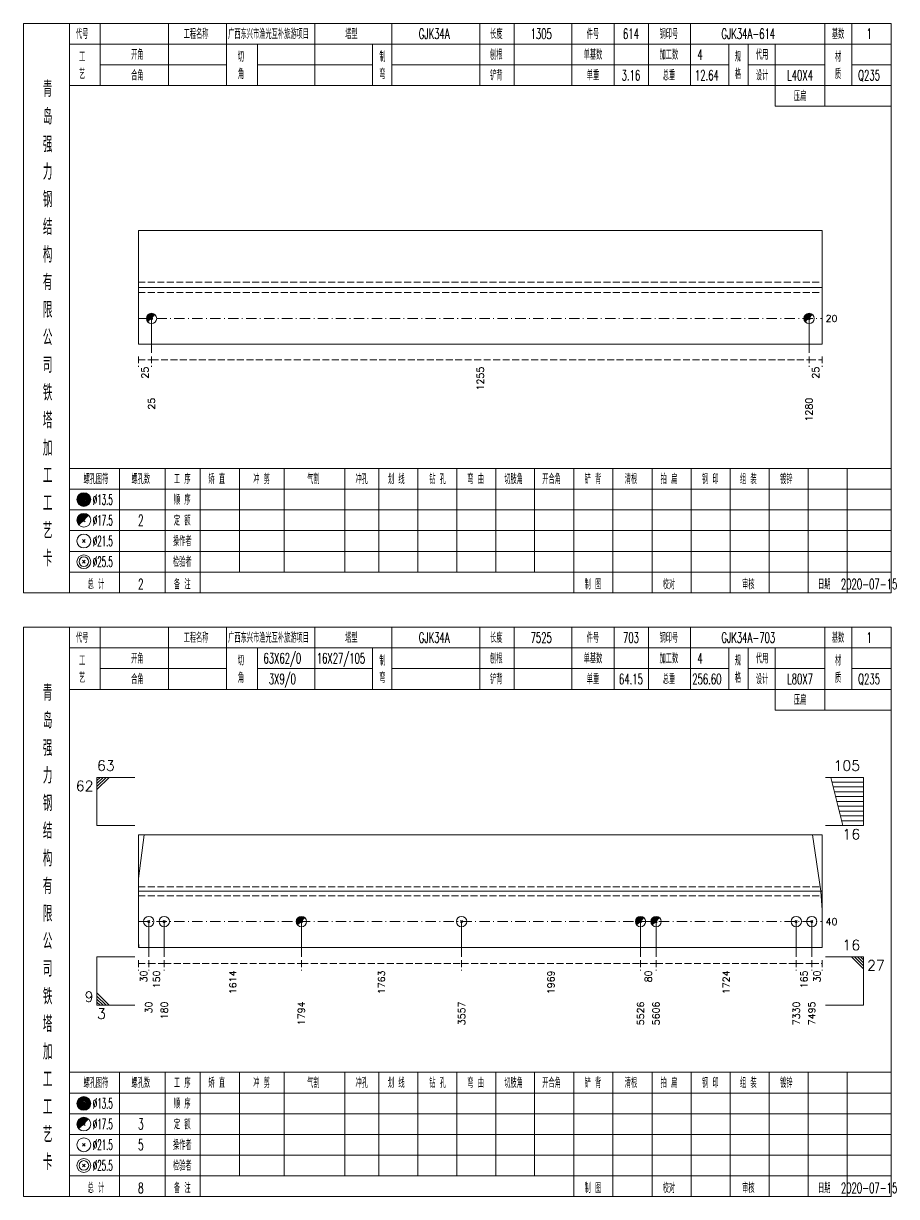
# Model space of a CAD drawing. Extents: x 0 to 2606, y -377 to 6479.
# Drawn here: x 1045.6 to 1298.5, y 3500 to 3840 of the extents above; entities that cross this region are included whole.
import ezdxf
from ezdxf.enums import TextEntityAlignment as Align

# ---------------------------------------------------------------- set-up
doc = ezdxf.new("R2010")
doc.units = 0
doc.header["$MEASUREMENT"] = 0
doc.linetypes.add('一点画线', pattern=[5.2, 3, -1, 0.2, -1])
doc.linetypes.add('虚线', pattern=[2.75, 2, -0.75])
doc.layers.get('0').update_dxf_attribs({"linetype": 'CONTINUOUS', "lineweight": 25})
doc.layers.add('1', color=7, linetype='CONTINUOUS', lineweight=25)
doc.layers.add('4', color=7, linetype='CONTINUOUS', lineweight=25)
doc.styles.get("Standard").update_dxf_attribs({"font": 'simplex.shx', "width": 0.7, "height": 3, "bigfont": 'gbhzfs.shx'})

msp = doc.modelspace()

# ---------------------------------------------------------------- linework, layer by layer
at = {"color": 7, "linetype": 'Continuous', "lineweight": 18}
for p, q in [((1078.9, 3780), (1078.9, 3747)), ((1078.9, 3780), (1277, 3780)), ((1277, 3780), (1277, 3747)), ((1078.9, 3763.5), (1277, 3763.5)), ((1078.9, 3604.81), (1078.9, 3572.19)), ((1078.9, 3604.81), (1277, 3604.81)), ((1277, 3604.81), (1277, 3572.19)), ((1078.9, 3588.5), (1277, 3588.5))]:
    msp.add_line(p, q, dxfattribs=at)
at = {"color": 1, "linetype": '虚线', "lineweight": 18}
for p, q in [((1078.9, 3765), (1277, 3765)), ((1078.9, 3762), (1277, 3762)), ((1078.9, 3589.81), (1277, 3589.81)), ((1078.9, 3587.19), (1277, 3587.19))]:
    msp.add_line(p, q, dxfattribs=at)
at = {"color": 3, "linetype": '一点画线', "lineweight": 13}
for p, q in [((1078.9, 3754.5), (1277, 3754.5)), ((1078.9, 3579.69), (1277, 3579.69))]:
    msp.add_line(p, q, dxfattribs=at)
at = {"color": 7, "linetype": 'Continuous', "lineweight": 13}
for p, q in [((1082.7, 3754.5), (1082.7, 3744.5)), ((1273.2, 3754.5), (1273.2, 3744.5)), ((1066.9, 3621.5), (1077.9, 3621.5)), ((1066.9, 3607.5), (1066.9, 3621.5)), ((1067.78, 3621.5), (1066.9, 3620.62)), ((1068.65, 3621.5), (1066.9, 3619.75)), ((1069.53, 3621.5), (1066.9, 3618.88)), ((1070.4, 3621.5), (1066.9, 3618)), ((1289, 3621.5), (1278, 3621.5)), ((1283, 3607.5), (1279.5, 3621.5)), ((1289, 3607.5), (1289, 3621.5)), ((1289, 3620.1), (1279.85, 3620.1)), ((1289, 3618.7), (1280.2, 3618.7)), ((1289, 3617.3), (1280.55, 3617.3)), ((1289, 3615.9), (1280.9, 3615.9)), ((1289, 3614.5), (1281.25, 3614.5)), ((1289, 3613.1), (1281.6, 3613.1)), ((1289, 3611.7), (1281.95, 3611.7)), ((1066.9, 3607.5), (1077.9, 3607.5)), ((1289, 3607.5), (1278, 3607.5)), ((1289, 3610.3), (1282.3, 3610.3)), ((1289, 3608.9), (1282.65, 3608.9)), ((1078.9, 3592.17), (1080.56, 3604.81)), ((1276.58, 3588.5), (1274.24, 3604.81)), ((1277, 3582.99), (1276.58, 3588.5)), ((1081.9, 3579.69), (1081.9, 3569.5)), ((1086.4, 3579.69), (1086.4, 3569.5)), ((1126.13, 3579.69), (1126.13, 3569.5)), ((1172.54, 3579.69), (1172.54, 3569.5)), ((1224.38, 3579.69), (1224.38, 3569.5)), ((1228.88, 3579.69), (1228.88, 3569.5)), ((1269.5, 3579.69), (1269.5, 3569.5)), ((1274, 3579.69), (1274, 3569.5)), ((1078.9, 3574.02), (1078.98, 3572.19)), ((1066.9, 3569.5), (1077.9, 3569.5)), ((1066.9, 3569.5), (1066.9, 3555.5)), ((1289, 3569.5), (1278, 3569.5)), ((1285.5, 3569.5), (1289, 3566)), ((1286.38, 3569.5), (1289, 3566.88)), ((1287.25, 3569.5), (1289, 3567.75)), ((1288.12, 3569.5), (1289, 3568.62)), ((1289, 3569.5), (1289, 3555.5)), ((1070.4, 3555.5), (1066.9, 3559)), ((1069.53, 3555.5), (1066.9, 3558.12)), ((1068.65, 3555.5), (1066.9, 3557.25)), ((1067.78, 3555.5), (1066.9, 3556.38)), ((1066.9, 3555.5), (1077.9, 3555.5)), ((1289, 3555.5), (1278, 3555.5))]:
    msp.add_line(p, q, dxfattribs=at)
at = {"color": 8, "linetype": '虚线', "lineweight": 9}
for p, q in [((1078.9, 3743.5), (1078.9, 3740.5)), ((1082.7, 3743.5), (1082.7, 3740.5)), ((1082.7, 3743.5), (1082.7, 3740.5)), ((1273.2, 3743.5), (1273.2, 3740.5)), ((1273.2, 3743.5), (1273.2, 3740.5)), ((1277, 3743.5), (1277, 3740.5)), ((1078.9, 3742.5), (1082.7, 3742.5)), ((1082.7, 3742.5), (1273.2, 3742.5)), ((1273.2, 3742.5), (1277, 3742.5)), ((1078.9, 3568.5), (1078.9, 3565.5)), ((1078.9, 3567.5), (1081.9, 3567.5)), ((1081.9, 3568.5), (1081.9, 3565.5)), ((1081.9, 3568.5), (1081.9, 3565.5)), ((1081.9, 3567.5), (1086.4, 3567.5)), ((1086.4, 3568.5), (1086.4, 3565.5)), ((1086.4, 3568.5), (1086.4, 3565.5)), ((1086.4, 3567.5), (1126.13, 3567.5)), ((1126.13, 3568.5), (1126.13, 3565.5)), ((1126.13, 3568.5), (1126.13, 3565.5)), ((1126.13, 3567.5), (1172.54, 3567.5)), ((1172.54, 3568.5), (1172.54, 3565.5)), ((1172.54, 3568.5), (1172.54, 3565.5)), ((1172.54, 3567.5), (1224.38, 3567.5)), ((1224.38, 3568.5), (1224.38, 3565.5)), ((1224.38, 3568.5), (1224.38, 3565.5)), ((1224.38, 3567.5), (1228.88, 3567.5)), ((1228.88, 3568.5), (1228.88, 3565.5)), ((1228.88, 3568.5), (1228.88, 3565.5)), ((1228.88, 3567.5), (1269.5, 3567.5)), ((1269.5, 3568.5), (1269.5, 3565.5)), ((1269.5, 3568.5), (1269.5, 3565.5)), ((1269.5, 3567.5), (1274, 3567.5)), ((1274, 3568.5), (1274, 3565.5)), ((1274, 3568.5), (1274, 3565.5)), ((1274, 3567.5), (1277, 3567.5)), ((1277, 3568.5), (1277, 3565.5))]:
    msp.add_line(p, q, dxfattribs=at)
at = {"layer": '1', "color": 7, "linetype": 'Continuous', "lineweight": 0}
for p, q in [((1082.4, 3754.2), (1083, 3754.8)), ((1082.4, 3754.8), (1083, 3754.2)), ((1272.9, 3754.2), (1273.5, 3754.8)), ((1272.9, 3754.8), (1273.5, 3754.2)), ((1125.83, 3579.39), (1126.43, 3579.99)), ((1125.83, 3579.99), (1126.43, 3579.39)), ((1224.08, 3579.39), (1224.68, 3579.99)), ((1224.08, 3579.99), (1224.68, 3579.39)), ((1228.58, 3579.39), (1229.18, 3579.99)), ((1228.58, 3579.99), (1229.18, 3579.39))]:
    msp.add_line(p, q, dxfattribs=at)
at = {"layer": '1', "color": 7, "linetype": 'Continuous', "lineweight": 18}
for p, q in [((1078.9, 3747), (1277, 3747)), ((1078.9, 3572.19), (1277, 3572.19))]:
    msp.add_line(p, q, dxfattribs=at)
at = {"layer": '1', "color": 7, "linetype": 'Continuous', "lineweight": 13}
for p, q in [((1081.6, 3579.39), (1082.2, 3579.99)), ((1082.2, 3579.39), (1081.6, 3579.99)), ((1086.1, 3579.39), (1086.7, 3579.99)), ((1086.7, 3579.39), (1086.1, 3579.99)), ((1172.24, 3579.39), (1172.84, 3579.99)), ((1172.84, 3579.39), (1172.24, 3579.99)), ((1269.2, 3579.39), (1269.8, 3579.99)), ((1269.8, 3579.39), (1269.2, 3579.99)), ((1273.7, 3579.39), (1274.3, 3579.99)), ((1274.3, 3579.39), (1273.7, 3579.99))]:
    msp.add_line(p, q, dxfattribs=at)
for centre in [(1082.7, 3754.5), (1273.2, 3754.5), (1081.9, 3579.69), (1086.4, 3579.69), (1126.13, 3579.69), (1172.54, 3579.69), (1224.38, 3579.69), (1228.88, 3579.69), (1269.5, 3579.69), (1274, 3579.69)]:
    msp.add_circle(centre, 1.5, dxfattribs=at)
for centre, radius in [((1082.7, 3754.5), 1.35), ((1082.7, 3754.5), 1.2), ((1082.7, 3754.5), 1.05), ((1082.7, 3754.5), 0.9), ((1082.7, 3754.5), 0.75), ((1082.7, 3754.5), 0.6), ((1082.7, 3754.5), 0.45), ((1082.7, 3754.5), 0.3), ((1082.7, 3754.5), 0.15), ((1273.2, 3754.5), 1.35), ((1273.2, 3754.5), 1.2), ((1273.2, 3754.5), 1.05), ((1273.2, 3754.5), 0.9), ((1273.2, 3754.5), 0.75), ((1273.2, 3754.5), 0.6), ((1273.2, 3754.5), 0.45), ((1273.2, 3754.5), 0.3), ((1273.2, 3754.5), 0.15), ((1126.13, 3579.69), 1.35), ((1126.13, 3579.69), 1.2), ((1126.13, 3579.69), 1.05), ((1126.13, 3579.69), 0.9), ((1126.13, 3579.69), 0.75), ((1126.13, 3579.69), 0.6), ((1224.38, 3579.69), 1.35), ((1224.38, 3579.69), 1.2), ((1224.38, 3579.69), 1.05), ((1224.38, 3579.69), 0.9), ((1224.38, 3579.69), 0.75), ((1224.38, 3579.69), 0.6), ((1228.88, 3579.69), 1.35), ((1228.88, 3579.69), 1.2), ((1228.88, 3579.69), 1.05), ((1228.88, 3579.69), 0.9), ((1228.88, 3579.69), 0.75), ((1228.88, 3579.69), 0.6), ((1126.13, 3579.69), 0.45), ((1126.13, 3579.69), 0.3), ((1126.13, 3579.69), 0.15), ((1224.38, 3579.69), 0.45), ((1224.38, 3579.69), 0.3), ((1224.38, 3579.69), 0.15), ((1228.88, 3579.69), 0.45), ((1228.88, 3579.69), 0.3), ((1228.88, 3579.69), 0.15)]:
    msp.add_arc(centre, radius, 45, 225, dxfattribs=at)
at = {"layer": '4', "color": 1, "linetype": 'Continuous', "lineweight": 18}
for p, q in [((1058.9, 3675), (1058.9, 3840)), ((1067.8, 3822), (1067.8, 3840)), ((1087.6, 3822), (1087.6, 3840)), ((1104.4, 3822), (1104.4, 3840)), ((1130, 3822), (1130, 3840)), ((1152.3, 3822), (1152.3, 3840)), ((1177.8, 3822), (1177.8, 3840)), ((1187.8, 3822), (1187.8, 3840)), ((1204.5, 3822), (1204.5, 3840)), ((1216.7, 3822), (1216.7, 3840)), ((1226.7, 3822), (1226.7, 3840)), ((1238.9, 3822), (1238.9, 3840)), ((1277.8, 3816), (1277.8, 3840)), ((1285.6, 3822), (1285.6, 3840)), ((1058.9, 3834), (1297, 3834)), ((1113.4, 3822), (1113.4, 3834)), ((1146.7, 3822), (1146.7, 3834)), ((1250, 3822), (1250, 3834)), ((1255.6, 3822), (1255.6, 3834)), ((1263.4, 3816), (1263.4, 3834)), ((1067.8, 3828), (1104.4, 3828)), ((1113.4, 3828), (1146.7, 3828)), ((1152.3, 3828), (1250, 3828)), ((1255.6, 3828), (1277.8, 3828)), ((1285.6, 3828), (1297, 3828)), ((1058.9, 3822), (1297, 3822)), ((1263.4, 3816), (1297, 3816)), ((1058.9, 3711), (1297, 3711)), ((1073.4, 3675), (1073.4, 3711)), ((1086.7, 3675), (1086.7, 3711)), ((1096.8, 3675), (1096.8, 3711)), ((1108.2, 3681), (1108.2, 3711)), ((1121.1, 3681), (1121.1, 3711)), ((1138.7, 3681), (1138.7, 3711)), ((1148.6, 3681), (1148.6, 3711)), ((1159.9, 3681), (1159.9, 3711)), ((1171.2, 3681), (1171.2, 3711)), ((1182.5, 3681), (1182.5, 3711)), ((1193.7, 3681), (1193.7, 3711)), ((1205.1, 3681), (1205.1, 3711)), ((1216.4, 3681), (1216.4, 3711)), ((1227.7, 3681), (1227.7, 3711)), ((1239, 3681), (1239, 3711)), ((1250.3, 3681), (1250.3, 3711)), ((1261.6, 3681), (1261.6, 3711)), ((1272.9, 3681), (1272.9, 3711)), ((1284.2, 3681), (1284.2, 3711)), ((1058.9, 3705), (1297, 3705)), ((1058.9, 3699), (1297, 3699)), ((1058.9, 3693), (1297, 3693)), ((1058.9, 3687), (1297, 3687)), ((1058.9, 3681), (1297, 3681)), ((1205.1, 3675), (1205.1, 3681)), ((1216.4, 3675), (1216.4, 3681)), ((1227.7, 3675), (1227.7, 3681)), ((1239, 3675), (1239, 3681)), ((1250.3, 3675), (1250.3, 3681)), ((1261.6, 3675), (1261.6, 3681)), ((1272.9, 3675), (1272.9, 3681)), ((1284.2, 3675), (1284.2, 3681)), ((1058.9, 3500), (1058.9, 3665)), ((1067.8, 3647), (1067.8, 3665)), ((1087.6, 3647), (1087.6, 3665)), ((1104.4, 3647), (1104.4, 3665)), ((1130, 3647), (1130, 3665)), ((1152.3, 3647), (1152.3, 3665)), ((1177.8, 3647), (1177.8, 3665)), ((1187.8, 3647), (1187.8, 3665)), ((1204.5, 3647), (1204.5, 3665)), ((1216.7, 3647), (1216.7, 3665)), ((1226.7, 3647), (1226.7, 3665)), ((1238.9, 3647), (1238.9, 3665)), ((1277.8, 3641), (1277.8, 3665)), ((1285.6, 3647), (1285.6, 3665)), ((1058.9, 3659), (1297, 3659)), ((1113.4, 3647), (1113.4, 3659)), ((1146.7, 3647), (1146.7, 3659)), ((1250, 3647), (1250, 3659)), ((1255.6, 3647), (1255.6, 3659)), ((1263.4, 3641), (1263.4, 3659)), ((1067.8, 3653), (1104.4, 3653)), ((1113.4, 3653), (1146.7, 3653)), ((1152.3, 3653), (1250, 3653)), ((1255.6, 3653), (1277.8, 3653)), ((1285.6, 3653), (1297, 3653)), ((1058.9, 3647), (1297, 3647)), ((1263.4, 3641), (1297, 3641)), ((1058.9, 3536), (1297, 3536)), ((1073.4, 3500), (1073.4, 3536)), ((1086.7, 3500), (1086.7, 3536)), ((1096.8, 3500), (1096.8, 3536)), ((1108.2, 3506), (1108.2, 3536)), ((1121.1, 3506), (1121.1, 3536)), ((1138.7, 3506), (1138.7, 3536)), ((1148.6, 3506), (1148.6, 3536)), ((1159.9, 3506), (1159.9, 3536)), ((1171.2, 3506), (1171.2, 3536)), ((1182.5, 3506), (1182.5, 3536)), ((1193.7, 3506), (1193.7, 3536)), ((1205.1, 3506), (1205.1, 3536)), ((1216.4, 3506), (1216.4, 3536)), ((1227.7, 3506), (1227.7, 3536)), ((1239, 3506), (1239, 3536)), ((1250.3, 3506), (1250.3, 3536)), ((1261.6, 3506), (1261.6, 3536)), ((1272.9, 3506), (1272.9, 3536)), ((1284.2, 3506), (1284.2, 3536)), ((1058.9, 3530), (1297, 3530)), ((1058.9, 3524), (1297, 3524)), ((1058.9, 3518), (1297, 3518)), ((1058.9, 3512), (1297, 3512)), ((1058.9, 3506), (1297, 3506)), ((1205.1, 3500), (1205.1, 3506)), ((1216.4, 3500), (1216.4, 3506)), ((1227.7, 3500), (1227.7, 3506)), ((1239, 3500), (1239, 3506)), ((1250.3, 3500), (1250.3, 3506)), ((1261.6, 3500), (1261.6, 3506)), ((1272.9, 3500), (1272.9, 3506)), ((1284.2, 3500), (1284.2, 3506))]:
    msp.add_line(p, q, dxfattribs=at)
at = {"layer": '4', "color": 7, "linetype": 'Continuous', "lineweight": 13}
for p, q in [((1062.9, 3701.8), (1063.3, 3702.2)), ((1063.3, 3701.8), (1062.9, 3702.2)), ((1062.7, 3689.6), (1063.5, 3690.4)), ((1063.5, 3689.6), (1062.7, 3690.4)), ((1062.7, 3683.6), (1063.5, 3684.4)), ((1063.5, 3683.6), (1062.7, 3684.4)), ((1062.9, 3526.8), (1063.3, 3527.2)), ((1063.3, 3526.8), (1062.9, 3527.2)), ((1062.7, 3514.6), (1063.5, 3515.4)), ((1063.5, 3514.6), (1062.7, 3515.4)), ((1062.7, 3508.6), (1063.5, 3509.4)), ((1063.5, 3508.6), (1062.7, 3509.4))]:
    msp.add_line(p, q, dxfattribs=at)
at = {"layer": '4', "color": 7, "linetype": 'Continuous', "lineweight": 0}
for p, q in [((1062.7, 3695.6), (1063.5, 3696.4)), ((1062.7, 3696.4), (1063.5, 3695.6)), ((1062.7, 3520.6), (1063.5, 3521.4)), ((1062.7, 3521.4), (1063.5, 3520.6))]:
    msp.add_line(p, q, dxfattribs=at)
at = {"layer": '4', "color": 1, "linetype": 'Continuous', "lineweight": 18}
for points in [[(1045.6, 3840), (1045.6, 3675), (1297, 3675), (1297, 3840)], [(1045.6, 3665), (1045.6, 3500), (1297, 3500), (1297, 3665)]]:
    msp.add_lwpolyline(points, close=True, dxfattribs=at)
at = {"layer": '4', "color": 7, "linetype": 'Continuous', "lineweight": 13}
for centre, radius in [((1063.1, 3702), 2), ((1063.1, 3702), 1.8), ((1063.1, 3702), 1.6), ((1063.1, 3702), 1.4), ((1063.1, 3702), 1.2), ((1063.1, 3702), 1), ((1063.1, 3702), 0.8), ((1063.1, 3702), 0.6), ((1063.1, 3702), 0.4), ((1063.1, 3702), 0.2), ((1063.1, 3696), 2), ((1063.1, 3690), 2), ((1063.1, 3684), 2), ((1063.1, 3684), 1.4), ((1063.1, 3527), 2), ((1063.1, 3527), 1.8), ((1063.1, 3527), 1.6), ((1063.1, 3527), 1.4), ((1063.1, 3527), 1.2), ((1063.1, 3527), 1), ((1063.1, 3527), 0.8), ((1063.1, 3527), 0.6), ((1063.1, 3527), 0.4), ((1063.1, 3527), 0.2), ((1063.1, 3521), 2), ((1063.1, 3515), 2), ((1063.1, 3509), 2), ((1063.1, 3509), 1.4)]:
    msp.add_circle(centre, radius, dxfattribs=at)
for centre, radius in [((1063.1, 3696), 1.8), ((1063.1, 3696), 1.6), ((1063.1, 3696), 1.4), ((1063.1, 3696), 1.2), ((1063.1, 3696), 1), ((1063.1, 3696), 0.8), ((1063.1, 3696), 0.6), ((1063.1, 3696), 0.4), ((1063.1, 3696), 0.2), ((1063.1, 3521), 1.8), ((1063.1, 3521), 1.6), ((1063.1, 3521), 1.4), ((1063.1, 3521), 1.2), ((1063.1, 3521), 1), ((1063.1, 3521), 0.8), ((1063.1, 3521), 0.6), ((1063.1, 3521), 0.4), ((1063.1, 3521), 0.2)]:
    msp.add_arc(centre, radius, 45, 225, dxfattribs=at)

# ---------------------------------------------------------------- texts
at = {"color": 7, "linetype": 'Continuous', "lineweight": 13}
for s, p in [('20', (1278, 3754.5)), ('40', (1278, 3579.69))]:
    msp.add_text(s, height=2, dxfattribs=at).set_placement(p, align=Align.MIDDLE_LEFT)
at = {"color": 8, "linetype": 'Continuous', "lineweight": 9}
for s, p in [('25', (1080.8, 3740.5)), ('1255', (1177.95, 3740.5)), ('25', (1275.1, 3740.5)), ('30', (1080.4, 3565.5)), ('150', (1084.15, 3565.5)), ('1614', (1106.26, 3565.5)), ('1763', (1149.33, 3565.5)), ('1969', (1198.46, 3565.5)), ('80', (1226.63, 3565.5)), ('1724', (1249.19, 3565.5)), ('165', (1271.75, 3565.5)), ('30', (1275.5, 3565.5))]:
    msp.add_text(s, height=2, rotation=90, dxfattribs=at).set_placement(p, align=Align.MIDDLE_RIGHT)
at = {"color": 7, "linetype": 'Continuous', "lineweight": 13}
msp.add_text('63', height=3, dxfattribs=at).set_placement((1066.9, 3622.5), align=Align.BOTTOM_LEFT)
for s, p in [('105', (1288, 3622.5)), ('16', (1288, 3570.5)), ('9', (1065.9, 3555.5))]:
    msp.add_text(s, height=3, dxfattribs=at).set_placement(p, align=Align.BOTTOM_RIGHT)
for s, p in [('62', (1065.9, 3620.5)), ('16', (1288, 3606.5))]:
    msp.add_text(s, height=3, dxfattribs=at).set_placement(p, align=Align.TOP_RIGHT)
for s, p in [('27', (1290, 3568.5)), ('3', (1066.9, 3554.5))]:
    msp.add_text(s, height=3, dxfattribs=at).set_placement(p, align=Align.TOP_LEFT)
at = {"layer": '1', "color": 7, "linetype": 'Continuous', "lineweight": 13}
for s, p in [('25', (1082.7, 3731.5)), ('1280', (1273.2, 3731.5)), ('30', (1081.9, 3556.5)), ('180', (1086.4, 3556.5)), ('1794', (1126.13, 3556.5)), ('3557', (1172.54, 3556.5)), ('5526', (1224.38, 3556.5)), ('5606', (1228.88, 3556.5)), ('7330', (1269.5, 3556.5)), ('7495', (1274, 3556.5))]:
    msp.add_text(s, height=2, rotation=90, dxfattribs=at).set_placement(p, align=Align.MIDDLE_RIGHT)
at = {"layer": '4', "color": 1, "linetype": 'Continuous', "lineweight": 13}
for s, height, width, p in [('代号', 3, 0.6, (1062.6, 3837)), ('工程名称', 3, 0.6, (1095.6, 3837)), ('广西东兴市渔光互补旅游项目', 3, 0.6, (1116.6, 3837)), ('塔型', 3, 0.6, (1140.6, 3837)), ('长度', 3, 0.6, (1182.6, 3837)), ('件号', 3, 0.6, (1210.6, 3837)), ('钢印号', 3, 0.6, (1232.6, 3837)), ('基数', 3, 0.6, (1281.6, 3837)), ('GJK34A', 3, 0.6, (1164.6, 3837)), ('1305', 3, 0.6, (1195.6, 3837)), ('614', 3, 0.6, (1221.6, 3837)), ('GJK34A-614', 3, 0.6, (1255.6, 3837)), ('1', 3, 0.6, (1290.6, 3837)), ('工', 3, 0.6, (1062.6, 3830.4)), ('开角', 3, 0.6, (1078.6, 3831)), ('切', 3, 0.6, (1108.6, 3830.4)), ('制', 3, 0.6, (1149.6, 3830.4)), ('刨根', 3, 0.6, (1182.6, 3831)), ('单基数', 3, 0.6, (1210.6, 3831)), ('加工数', 3, 0.6, (1232.6, 3831)), ('4', 3, 0.6, (1241.6, 3831)), ('规', 3, 0.6, (1252.6, 3830.4)), ('代用', 3, 0.6, (1259.6, 3831)), ('材', 3, 0.6, (1281.6, 3830.4)), ('艺', 3, 0.6, (1062.6, 3825.4)), ('合角', 3, 0.6, (1078.6, 3825)), ('角', 3, 0.6, (1108.6, 3825.4)), ('弯', 3, 0.6, (1149.6, 3825.4)), ('铲背', 3, 0.6, (1182.6, 3825)), ('单重', 3, 0.6, (1210.6, 3825)), ('3.16', 3, 0.6, (1221.6, 3825)), ('总重', 3, 0.6, (1232.6, 3825)), ('12.64', 3, 0.6, (1243.6, 3825)), ('格', 3, 0.6, (1252.6, 3825.4)), ('设计', 3, 0.6, (1259.6, 3825)), ('L40X4', 3, 0.6, (1270.6, 3825)), ('质', 3, 0.6, (1281.6, 3825.4)), ('Q235', 3, 0.6, (1290.6, 3825)), ('青', 4.6, 0.8, (1052.6, 3821)), ('压扁', 3, 0.6, (1270.6, 3819)), ('岛', 4.6, 0.8, (1052.6, 3813)), ('强', 4.6, 0.8, (1052.6, 3805)), ('力', 4.6, 0.8, (1052.6, 3797)), ('钢', 4.6, 0.8, (1052.6, 3789)), ('结', 4.6, 0.8, (1052.6, 3781)), ('构', 4.6, 0.8, (1052.6, 3773)), ('有', 4.6, 0.8, (1052.6, 3765)), ('限', 4.6, 0.8, (1052.6, 3757)), ('公', 4.6, 0.8, (1052.6, 3749)), ('司', 4.6, 0.8, (1052.6, 3741)), ('铁', 4.6, 0.8, (1052.6, 3733)), ('塔', 4.6, 0.8, (1052.6, 3725)), ('加', 4.6, 0.8, (1052.6, 3717)), ('工', 4.6, 0.8, (1052.6, 3709)), ('螺孔图符', 3, 0.6, (1066.6, 3708)), ('螺孔数', 3, 0.6, (1079.6, 3708)), ('工 序', 3, 0.6, (1091.6, 3708)), ('矫 直', 3, 0.6, (1101.6, 3708)), ('冲 剪', 3, 0.6, (1114.6, 3708)), ('气割', 3, 0.6, (1129.6, 3708)), ('冲孔', 3, 0.6, (1143.6, 3708)), ('划 线', 3, 0.6, (1153.6, 3708)), ('钻 孔', 3, 0.6, (1165.6, 3708)), ('弯 曲', 3, 0.6, (1176.6, 3708)), ('切肢角', 3, 0.6, (1187.6, 3708)), ('开合角', 3, 0.6, (1198.6, 3708)), ('铲 背', 3, 0.6, (1210.6, 3708)), ('清根', 3, 0.6, (1221.6, 3708)), ('拍 扁', 3, 0.6, (1232.6, 3708)), ('钢 印', 3, 0.6, (1244.6, 3708)), ('组 装', 3, 0.6, (1255.6, 3708)), ('镀锌', 3, 0.6, (1266.6, 3708)), ('工', 4.6, 0.8, (1052.6, 3701)), ('%%C13.5', 3, 0.5, (1068.6, 3702)), ('顺 序', 3, 0.6, (1091.6, 3702)), ('%%C17.5', 3, 0.5, (1068.6, 3696)), ('2', 3.2, 0.6, (1079.6, 3696)), ('定 额', 3, 0.6, (1091.6, 3696)), ('艺', 4.6, 0.8, (1052.6, 3693)), ('%%C21.5', 3, 0.5, (1068.6, 3690)), ('操作者', 3, 0.6, (1091.6, 3690)), ('卡', 4.6, 0.8, (1052.6, 3685)), ('检验者', 3, 0.6, (1091.6, 3684)), ('%%C25.5', 3, 0.5, (1068.6, 3684)), ('总 计', 3, 0.6, (1066.6, 3677.5)), ('2', 3, 0.6, (1079.6, 3677.5)), ('备 注', 3, 0.6, (1091.6, 3677.5)), ('制 图', 3, 0.6, (1210.6, 3677.5)), ('校对', 3, 0.6, (1232.6, 3677.5)), ('审核', 3, 0.6, (1255.6, 3677.5)), ('日期', 3, 0.6, (1277.6, 3677.5)), ('2020-07-15', 3, 0.6, (1290.6, 3677.5)), ('代号', 3, 0.6, (1062.6, 3662)), ('工程名称', 3, 0.6, (1095.6, 3662)), ('广西东兴市渔光互补旅游项目', 3, 0.6, (1116.6, 3662)), ('塔型', 3, 0.6, (1140.6, 3662)), ('GJK34A', 3, 0.6, (1164.6, 3662)), ('长度', 3, 0.6, (1182.6, 3662)), ('7525', 3, 0.6, (1195.6, 3662)), ('件号', 3, 0.6, (1210.6, 3662)), ('703', 3, 0.6, (1221.6, 3662)), ('钢印号', 3, 0.6, (1232.6, 3662)), ('GJK34A-703', 3, 0.6, (1255.6, 3662)), ('基数', 3, 0.6, (1281.6, 3662)), ('1', 3, 0.6, (1290.6, 3662)), ('工', 3, 0.6, (1062.6, 3655.4)), ('开角', 3, 0.6, (1078.6, 3656)), ('切', 3, 0.6, (1108.6, 3655.4)), ('63X62/0', 3, 0.6, (1120.6, 3656)), ('16X27/105', 3, 0.6, (1137.6, 3656)), ('制', 3, 0.6, (1149.6, 3655.4)), ('刨根', 3, 0.6, (1182.6, 3656)), ('单基数', 3, 0.6, (1210.6, 3656)), ('加工数', 3, 0.6, (1232.6, 3656)), ('4', 3, 0.6, (1241.6, 3656)), ('规', 3, 0.6, (1252.6, 3655.4)), ('代用', 3, 0.6, (1259.6, 3656)), ('材', 3, 0.6, (1281.6, 3655.4)), ('艺', 3, 0.6, (1062.6, 3650.4)), ('合角', 3, 0.6, (1078.6, 3650)), ('角', 3, 0.6, (1108.6, 3650.4)), ('3X9/0', 3, 0.6, (1120.6, 3650)), ('弯', 3, 0.6, (1149.6, 3650.4)), ('铲背', 3, 0.6, (1182.6, 3650)), ('单重', 3, 0.6, (1210.6, 3650)), ('总重', 3, 0.6, (1232.6, 3650)), ('格', 3, 0.6, (1252.6, 3650.4)), ('设计', 3, 0.6, (1259.6, 3650)), ('质', 3, 0.6, (1281.6, 3650.4)), ('青', 4.6, 0.8, (1052.6, 3646)), ('64.15', 3, 0.6, (1221.6, 3650)), ('256.60', 3, 0.6, (1243.6, 3650)), ('L80X7', 3, 0.6, (1270.6, 3650)), ('Q235', 3, 0.6, (1290.6, 3650)), ('压扁', 3, 0.6, (1270.6, 3644)), ('岛', 4.6, 0.8, (1052.6, 3638)), ('强', 4.6, 0.8, (1052.6, 3630)), ('力', 4.6, 0.8, (1052.6, 3622)), ('钢', 4.6, 0.8, (1052.6, 3614)), ('结', 4.6, 0.8, (1052.6, 3606)), ('构', 4.6, 0.8, (1052.6, 3598)), ('有', 4.6, 0.8, (1052.6, 3590)), ('限', 4.6, 0.8, (1052.6, 3582)), ('公', 4.6, 0.8, (1052.6, 3574)), ('司', 4.6, 0.8, (1052.6, 3566)), ('铁', 4.6, 0.8, (1052.6, 3558)), ('塔', 4.6, 0.8, (1052.6, 3550)), ('加', 4.6, 0.8, (1052.6, 3542)), ('工', 4.6, 0.8, (1052.6, 3534)), ('螺孔图符', 3, 0.6, (1066.6, 3533)), ('螺孔数', 3, 0.6, (1079.6, 3533)), ('工 序', 3, 0.6, (1091.6, 3533)), ('矫 直', 3, 0.6, (1101.6, 3533)), ('冲 剪', 3, 0.6, (1114.6, 3533)), ('气割', 3, 0.6, (1129.6, 3533)), ('冲孔', 3, 0.6, (1143.6, 3533)), ('划 线', 3, 0.6, (1153.6, 3533)), ('钻 孔', 3, 0.6, (1165.6, 3533)), ('弯 曲', 3, 0.6, (1176.6, 3533)), ('切肢角', 3, 0.6, (1187.6, 3533)), ('开合角', 3, 0.6, (1198.6, 3533)), ('铲 背', 3, 0.6, (1210.6, 3533)), ('清根', 3, 0.6, (1221.6, 3533)), ('拍 扁', 3, 0.6, (1232.6, 3533)), ('钢 印', 3, 0.6, (1244.6, 3533)), ('组 装', 3, 0.6, (1255.6, 3533)), ('镀锌', 3, 0.6, (1266.6, 3533)), ('工', 4.6, 0.8, (1052.6, 3526)), ('%%C13.5', 3, 0.5, (1068.6, 3527)), ('顺 序', 3, 0.6, (1091.6, 3527)), ('%%C17.5', 3, 0.5, (1068.6, 3521)), ('3', 3.2, 0.6, (1079.6, 3521)), ('定 额', 3, 0.6, (1091.6, 3521)), ('艺', 4.6, 0.8, (1052.6, 3518)), ('%%C21.5', 3, 0.5, (1068.6, 3515)), ('5', 3.2, 0.6, (1079.6, 3515)), ('操作者', 3, 0.6, (1091.6, 3515)), ('卡', 4.6, 0.8, (1052.6, 3510)), ('%%C25.5', 3, 0.5, (1068.6, 3509)), ('检验者', 3, 0.6, (1091.6, 3509)), ('总 计', 3, 0.6, (1066.6, 3502.5)), ('8', 3, 0.6, (1079.6, 3502.5)), ('备 注', 3, 0.6, (1091.6, 3502.5)), ('制 图', 3, 0.6, (1210.6, 3502.5)), ('校对', 3, 0.6, (1232.6, 3502.5)), ('审核', 3, 0.6, (1255.6, 3502.5)), ('日期', 3, 0.6, (1277.6, 3502.5)), ('2020-07-15', 3, 0.6, (1290.6, 3502.5))]:
    msp.add_text(s, height=height, dxfattribs=dict(at, width=width)).set_placement(p, align=Align.MIDDLE_CENTER)

doc.saveas('drawing.dxf')
